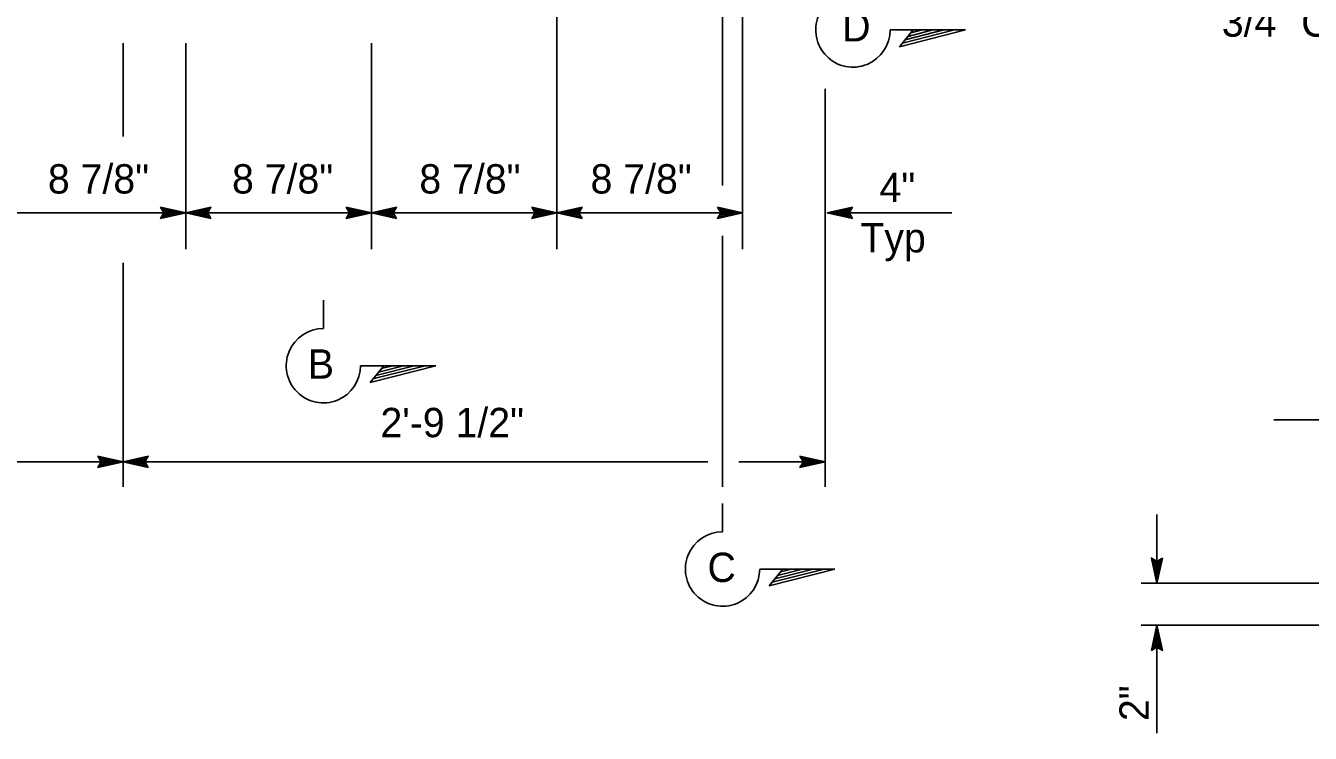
# Model space of a CAD drawing. Extents: x -894 to 866, y -476 to 714.
# Drawn here: x -184.5 to 122, y 47.2 to 216.1 of the extents above; entities that cross this region are included whole.
import ezdxf

# ---------------------------------------------------------------- set-up
doc = ezdxf.new("R2010")
doc.units = 0
for name, color, linetype in [('56 Stage 3 Anno', 7, 'Continuous'), ('57 Undefined', 7, 'Continuous'), ('60 Nongeo Data', 7, 'Continuous')]:
    doc.layers.add(name, color=color, linetype=linetype)

msp = doc.modelspace()

# ---------------------------------------------------------------- linework, layer by layer
at = {"layer": '56 Stage 3 Anno'}
for p, q in [((-18.24, 246.69), (-18.24, 177.94)), ((-13.44, 246.69), (-13.44, 162.76)), ((-57.73, 236.91), (-57.73, 162.76)), ((-161.27, 211.92), (-161.27, 189.6)), ((-146.31, 211.92), (-146.31, 162.76)), ((-102.02, 211.92), (-102.02, 162.76)), ((6.25, 200.97), (6.25, 108.54)), ((6.25, 177.73), (6.25, 106.01)), ((-152.31, 172.74), (-152.31, 172.74)), ((-140.31, 172.73), (-140.31, 172.73)), ((-108.02, 172.74), (-108.02, 172.74)), ((-96.02, 172.73), (-96.02, 172.73)), ((-63.73, 172.74), (-63.73, 172.74)), ((-51.73, 172.73), (-51.73, 172.73)), ((-19.44, 172.74), (-19.44, 172.74)), ((12.75, 172.73), (12.75, 172.73)), ((-190.6, 171.4), (-146.31, 171.4)), ((-152.31, 170.07), (-152.31, 170.07)), ((-146.31, 171.4), (-102.02, 171.4)), ((-146.31, 171.4), (-146.31, 171.4)), ((-146.31, 171.4), (-146.31, 171.4)), ((-140.31, 170.06), (-140.31, 170.06)), ((-108.02, 170.07), (-108.02, 170.07)), ((-102.02, 171.4), (-57.73, 171.4)), ((-102.02, 171.4), (-102.02, 171.4)), ((-102.02, 171.4), (-102.02, 171.4)), ((-96.02, 170.06), (-96.02, 170.06)), ((-63.73, 170.07), (-63.73, 170.07)), ((-57.73, 171.4), (-13.44, 171.4)), ((-57.73, 171.4), (-57.73, 171.4)), ((-57.73, 171.4), (-57.73, 171.4)), ((-51.73, 170.06), (-51.73, 170.06)), ((-19.44, 170.07), (-19.44, 170.07)), ((-13.44, 171.4), (-13.44, 171.4)), ((6.75, 171.4), (36.46, 171.4)), ((6.75, 171.4), (6.75, 171.4)), ((12.75, 170.06), (12.75, 170.06)), ((-18.24, 165.9), (-18.24, 106.01)), ((-161.27, 159.48), (-161.27, 106.01)), ((-603.8, 112), (-161.27, 112)), ((-167.27, 113.34), (-167.27, 113.34)), ((-167.27, 110.67), (-167.27, 110.67)), ((-161.27, 112), (-21.74, 112)), ((-161.27, 112), (-161.27, 112)), ((-161.27, 112), (-161.27, 112)), ((-155.27, 113.33), (-155.27, 113.33)), ((-155.27, 110.66), (-155.27, 110.66)), ((-14.36, 112), (6.25, 112)), ((0.25, 113.34), (0.25, 113.34)), ((0.25, 110.67), (0.25, 110.67)), ((6.25, 112), (6.25, 112)), ((85.42, 83.05), (85.42, 99.4)), ((84.09, 89.05), (84.09, 89.05)), ((86.76, 89.05), (86.76, 89.05)), ((145.71, 83.05), (81.67, 83.05)), ((85.42, 83.05), (85.42, 83.05)), ((124.55, 73.01), (81.67, 73.01)), ((85.42, 47.23), (85.42, 73.01)), ((85.42, 73.01), (85.42, 73.01)), ((84.08, 67.01), (84.08, 67.01)), ((86.75, 67.01), (86.75, 67.01))]:
    msp.add_line(p, q, dxfattribs=at)
for points in [[(-152.31, 172.74), (-146.31, 171.4), (-152.31, 170.07), (-152.1, 170.42), (-147.7, 171.4), (-152.1, 172.38), (-151.89, 172.03), (-149.08, 171.4), (-151.89, 170.78), (-151.67, 171.13), (-150.46, 171.4), (-151.68, 171.67), (-151.51, 171.4), (-152.31, 170.07), (-151.51, 171.4)], [(-140.31, 170.06), (-146.31, 171.4), (-140.31, 172.73), (-140.53, 172.37), (-144.92, 171.4), (-140.52, 170.41), (-140.74, 170.77), (-143.55, 171.4), (-140.74, 172.02), (-140.95, 171.67), (-142.17, 171.4), (-140.95, 171.12), (-141.11, 171.4), (-140.31, 172.73), (-141.11, 171.4)], [(-108.02, 172.74), (-102.02, 171.4), (-108.02, 170.07), (-107.81, 170.42), (-103.41, 171.4), (-107.81, 172.38), (-107.6, 172.03), (-104.78, 171.4), (-107.59, 170.78), (-107.38, 171.13), (-106.17, 171.4), (-107.39, 171.67), (-107.22, 171.4), (-108.02, 170.07), (-107.22, 171.4)], [(-96.02, 170.06), (-102.02, 171.4), (-96.02, 172.73), (-96.23, 172.37), (-100.63, 171.4), (-96.23, 170.41), (-96.44, 170.77), (-99.26, 171.4), (-96.45, 172.02), (-96.66, 171.67), (-97.88, 171.4), (-96.66, 171.12), (-96.82, 171.4), (-96.02, 172.73), (-96.82, 171.4)], [(-63.73, 172.74), (-57.73, 171.4), (-63.73, 170.07), (-63.52, 170.42), (-59.12, 171.4), (-63.52, 172.38), (-63.31, 172.03), (-60.49, 171.4), (-63.3, 170.78), (-63.09, 171.13), (-61.87, 171.4), (-63.09, 171.67), (-62.93, 171.4), (-63.73, 170.07), (-62.93, 171.4)], [(-51.73, 170.06), (-57.73, 171.4), (-51.73, 172.73), (-51.94, 172.37), (-56.34, 171.4), (-51.94, 170.41), (-52.15, 170.77), (-54.97, 171.4), (-52.16, 172.02), (-52.37, 171.67), (-53.58, 171.4), (-52.36, 171.12), (-52.53, 171.4), (-51.73, 172.73), (-52.53, 171.4)], [(-19.44, 172.74), (-13.44, 171.4), (-19.44, 170.07), (-19.22, 170.42), (-14.83, 171.4), (-19.23, 172.38), (-19.01, 172.03), (-16.2, 171.4), (-19.01, 170.78), (-18.8, 171.13), (-17.58, 171.4), (-18.8, 171.67), (-18.64, 171.4), (-19.44, 170.07), (-18.64, 171.4)], [(12.75, 170.06), (6.75, 171.4), (12.75, 172.73), (12.54, 172.37), (8.14, 171.4), (12.54, 170.41), (12.33, 170.77), (9.51, 171.4), (12.32, 172.02), (12.11, 171.67), (10.9, 171.4), (12.12, 171.12), (11.95, 171.4), (12.75, 172.73), (11.95, 171.4)], [(-167.27, 113.34), (-161.27, 112), (-167.27, 110.67), (-167.06, 111.02), (-162.66, 111.99), (-167.06, 112.98), (-166.85, 112.63), (-164.04, 112), (-166.85, 111.38), (-166.63, 111.73), (-165.42, 112), (-166.64, 112.27), (-166.47, 112), (-167.27, 110.67), (-166.47, 112)], [(-155.27, 110.66), (-161.27, 112), (-155.27, 113.33), (-155.49, 112.97), (-159.88, 112), (-155.49, 111.01), (-155.7, 111.37), (-158.51, 111.99), (-155.7, 112.62), (-155.91, 112.26), (-157.13, 111.99), (-155.91, 111.72), (-156.07, 112), (-155.27, 113.33), (-156.07, 112)], [(0.25, 113.34), (6.25, 112), (0.25, 110.67), (0.46, 111.02), (4.86, 111.99), (0.46, 112.98), (0.67, 112.63), (3.49, 112), (0.67, 111.38), (0.89, 111.73), (2.1, 112), (0.88, 112.27), (1.05, 112), (0.25, 110.67), (1.05, 112)], [(86.76, 89.05), (85.42, 83.05), (84.09, 89.05), (84.44, 88.84), (85.42, 84.44), (86.4, 88.84), (86.05, 88.63), (85.42, 85.82), (84.8, 88.63), (85.15, 88.41), (85.42, 87.2), (85.69, 88.42), (85.42, 88.25), (84.09, 89.05), (85.42, 88.25)], [(84.08, 67.01), (85.42, 73.01), (86.75, 67.01), (86.39, 67.23), (85.42, 71.62), (84.43, 67.23), (84.79, 67.44), (85.42, 70.25), (86.04, 67.44), (85.69, 67.65), (85.42, 68.87), (85.14, 67.65), (85.42, 67.81), (86.75, 67.01), (85.42, 67.81)]]:
    msp.add_lwpolyline(points, close=True, dxfattribs=at)
at = {"layer": '57 Undefined'}
for p, q in [((21.75, 215.04), (39.71, 215.04)), ((21.75, 214.96), (21.75, 214.96)), ((39.71, 215.04), (24.03, 211.04)), ((27.27, 215.04), (24.03, 211.04)), ((37.13, 215.04), (24.7, 211.87)), ((34.55, 215.04), (25.37, 212.69)), ((31.97, 215.04), (26.04, 213.52)), ((29.4, 215.04), (26.72, 214.35)), ((-113.47, 150.57), (-113.47, 150.57)), ((-113.47, 143.81), (-113.47, 150.55)), ((-104.6, 134.94), (-86.64, 134.94)), ((-86.64, 134.94), (-102.32, 130.94)), ((-99.08, 134.94), (-102.32, 130.94)), ((-89.22, 134.94), (-101.65, 131.77)), ((-91.8, 134.94), (-100.98, 132.6)), ((-94.38, 134.94), (-100.31, 133.43)), ((-96.96, 134.94), (-99.64, 134.26)), ((-104.6, 134.86), (-104.6, 134.86)), ((-18.24, 102.06), (-18.24, 102.06)), ((-18.24, 95.3), (-18.24, 102.04)), ((-9.37, 86.43), (8.58, 86.43)), ((-9.37, 86.35), (-9.37, 86.35)), ((8.58, 86.43), (-7.09, 82.43)), ((-3.86, 86.43), (-7.09, 82.43)), ((6.01, 86.43), (-6.42, 83.26)), ((3.43, 86.43), (-5.75, 84.09)), ((0.85, 86.43), (-5.08, 84.92)), ((-1.73, 86.43), (-4.41, 85.75))]:
    msp.add_line(p, q, dxfattribs=at)
for centre in [(12.89, 215.04), (-113.47, 134.94), (-18.24, 86.43)]:
    msp.add_arc(centre, 8.87, 89.9995, 360, dxfattribs=at)
at = {"layer": '60 Nongeo Data'}
msp.add_line((113.3, 122.03), (175.95, 122.03), dxfattribs=at)

# ---------------------------------------------------------------- texts
at = {"layer": '57 Undefined'}
for s, p in [('3/4" CHAMFER', (100.9, 213.45)), ('D', (10.33, 212.31)), ('8 7/8"', (-179.2, 176.02)), ('8 7/8"', (-135.27, 176.02)), ('8 7/8"', (-90.57, 176.02)), ('8 7/8"', (-49.72, 176.02)), ('4"', (19.22, 173.97)), ('Typ', (14.66, 161.97)), ('B', (-117.17, 131.84)), ('2\'-9 1/2"', (-99.85, 117.88)), ('C', (-21.82, 83.33))]:
    msp.add_text(s, height=7, dxfattribs=at).set_placement(p)
msp.add_text('2"', height=7, rotation=90, dxfattribs=at).set_placement((83.47, 50.14))

doc.saveas('drawing.dxf')
